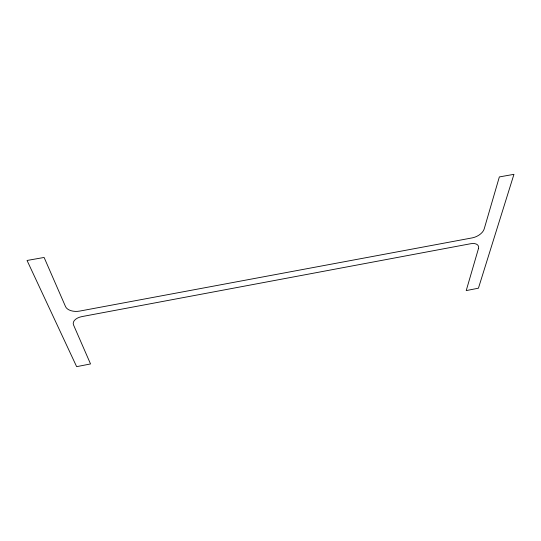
<?xml version="1.0" encoding="UTF-8"?>
<svg xmlns="http://www.w3.org/2000/svg" width="541" height="541" viewBox="0 0 541 541"><rect width="100%" height="100%" fill="white"/><g stroke="black" fill="none" stroke-linecap="round" stroke-linejoin="round"><path stroke-width="0.81" d="M478.447 248.644L466.22 290.585L478.433 288.197L513.95 174.337L499.35 176.921L484.168 229.012A10.962 6.154 -26.1 0 1 472.225 237.884L79.71 311.082A11.767 6.986 -3.7 0 1 65.535 306.605L44.112 257.455L27.05 260.471L76.646 366.663L90.536 363.944L73.542 324.972A11.347 6.533 -4.6 0 1 81.982 316.58L470.609 243.741A10.57 5.795 -25.1 0 1 478.447 248.644"/></g></svg>
